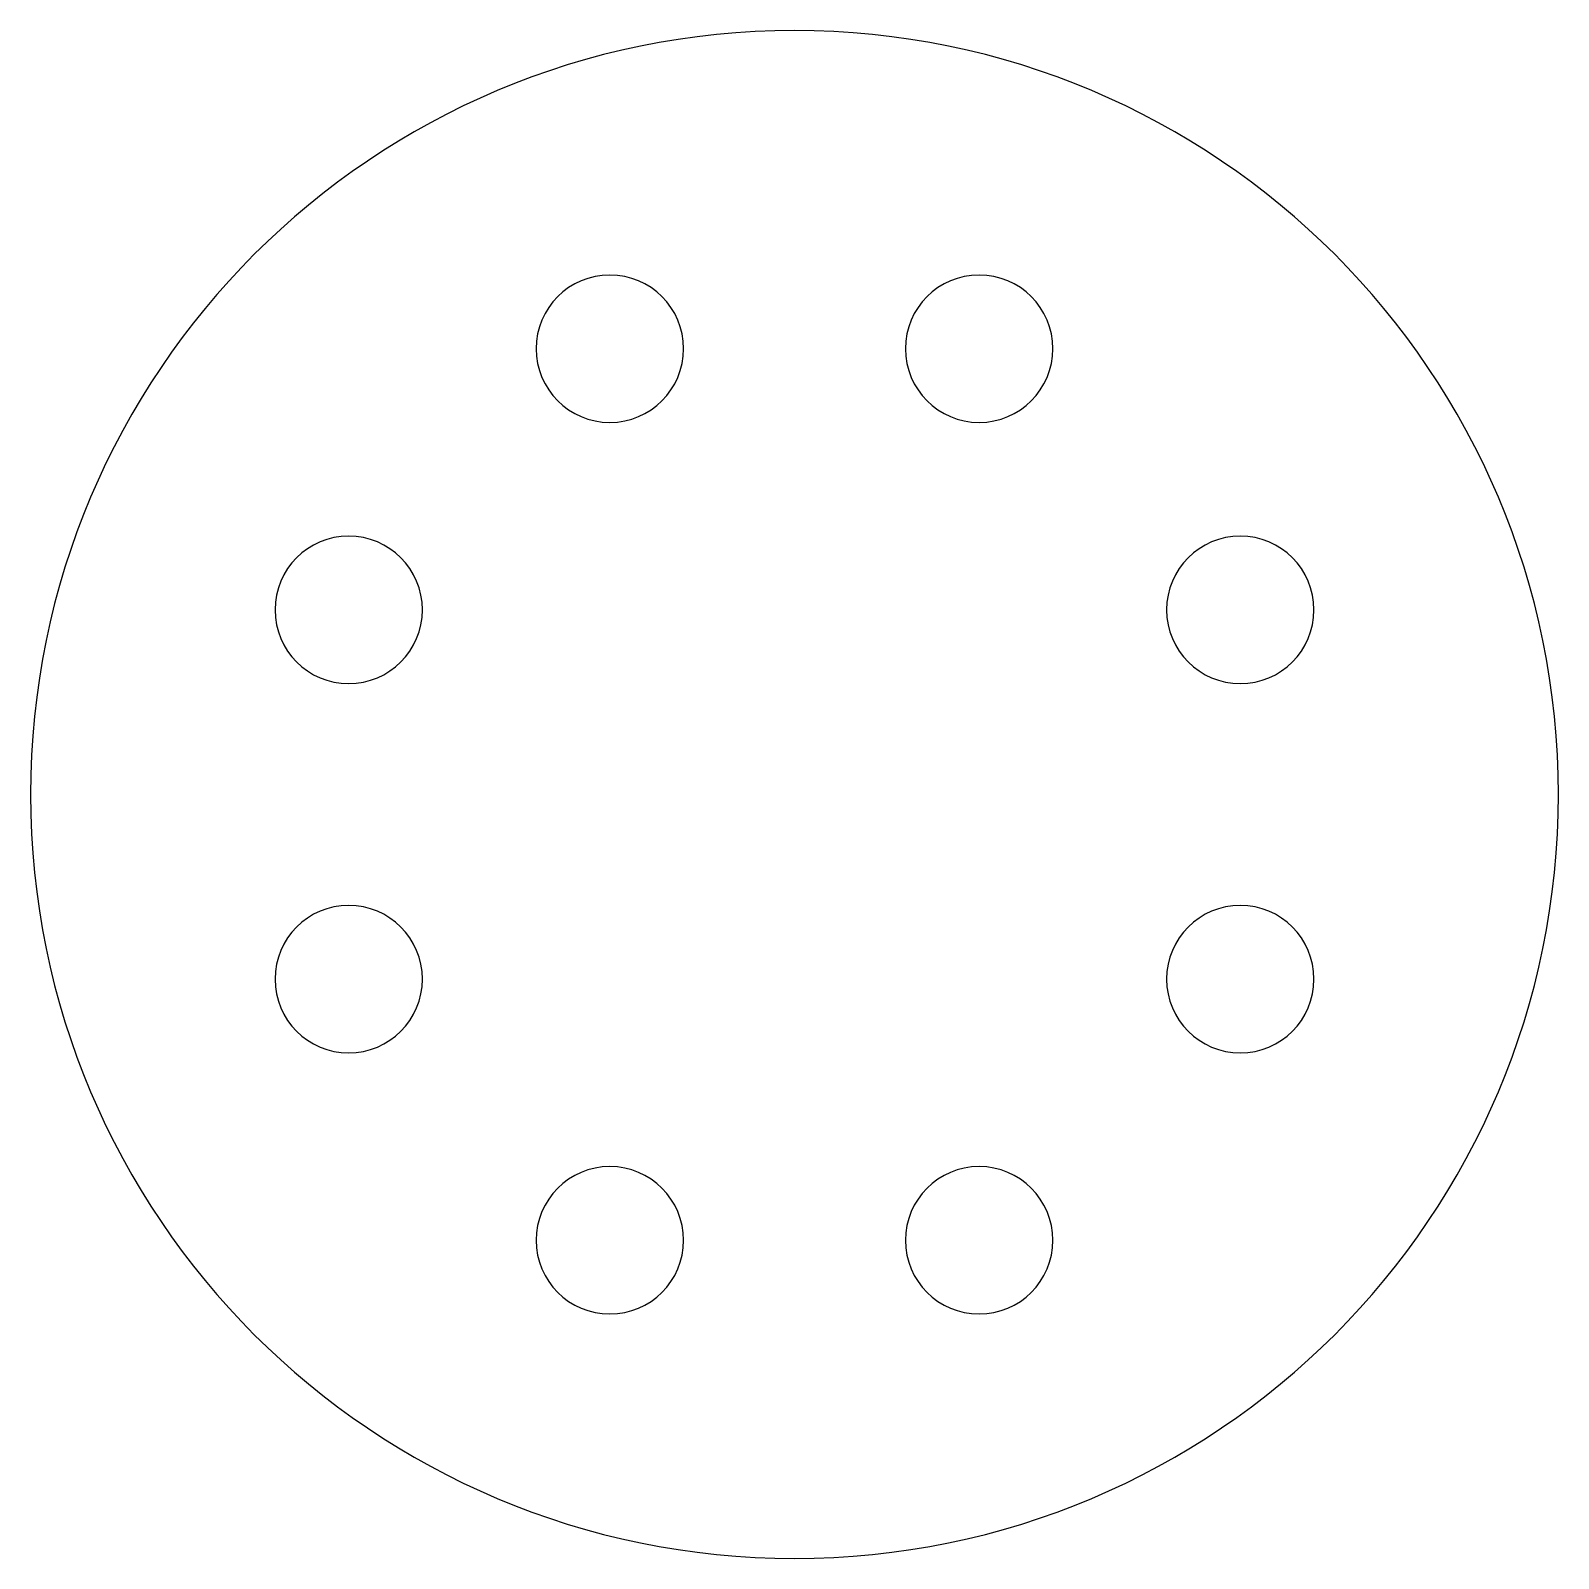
# Model space of a CAD drawing. Header units: millimetres. Extents: x 0 to 57, y 0 to 57.
import ezdxf

# ---------------------------------------------------------------- set-up
doc = ezdxf.new("R2010")
doc.units = ezdxf.units.MM

msp = doc.modelspace()

# ---------------------------------------------------------------- linework, layer by layer
at = {"layer": 'CUT'}
for centre, radius, start, end in [((28.5, 28.5), 28.5, 0, 180), ((21.6117, 45.1298), 2.75, 0, 180), ((35.3883, 45.1298), 2.75, 0, 180), ((21.6117, 45.1298), 2.75, 180, 0), ((35.3883, 45.1298), 2.75, 180, 0), ((11.8702, 35.3883), 2.75, 0, 180), ((45.1298, 35.3883), 2.75, 0, 180), ((11.8702, 35.3883), 2.75, 180, 0), ((45.1298, 35.3883), 2.75, 180, 0), ((28.5, 28.5), 28.5, 180, 0), ((11.8702, 21.6117), 2.75, 0, 180), ((45.1298, 21.6117), 2.75, 0, 180), ((11.8702, 21.6117), 2.75, 180, 0), ((45.1298, 21.6117), 2.75, 180, 0), ((21.6117, 11.8702), 2.75, 0, 180), ((35.3883, 11.8702), 2.75, 0, 180), ((21.6117, 11.8702), 2.75, 180, 0), ((35.3883, 11.8702), 2.75, 180, 0)]:
    msp.add_arc(centre, radius, start, end, dxfattribs=at)

doc.saveas('drawing.dxf')
